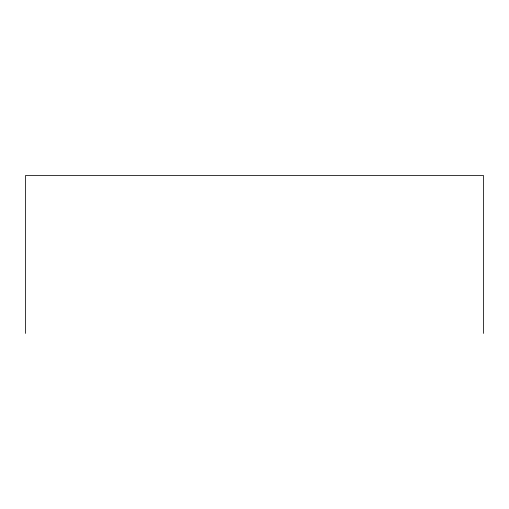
<?xml version="1.0" encoding="UTF-8"?>
<svg xmlns="http://www.w3.org/2000/svg" width="509" height="509" viewBox="0 0 509 509"><rect width="100%" height="100%" fill="white"/><g stroke="black" fill="none" stroke-linecap="round" stroke-linejoin="round"><path stroke-width="0.76" d="M483.55 333.414L483.55 175.586L25.45 175.586L25.45 333.414"/></g></svg>
